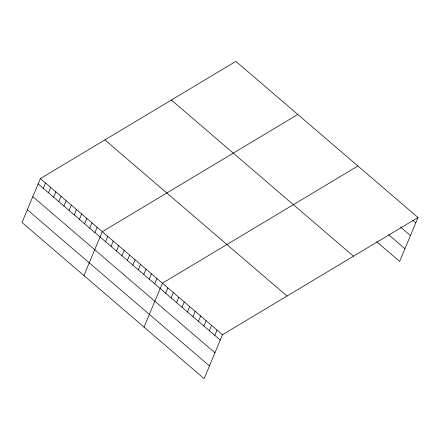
<?xml version="1.0" encoding="UTF-8"?>
<svg xmlns="http://www.w3.org/2000/svg" width="440" height="440" viewBox="0 0 440 440"><rect width="100%" height="100%" fill="white"/><g stroke="black" fill="none" stroke-linecap="round" stroke-linejoin="round"><path stroke-width="0.66" d="M40.37 178.574L22 222.481L204.127 378.642L222.497 334.73L418 217.52L235.873 61.358L40.37 178.574L222.497 334.73M43.296 188.342L45.529 182.996M48.455 192.764L50.688 187.424M53.614 197.186L55.847 191.846M58.773 201.614L61.012 196.273M63.932 206.036L66.171 200.695M69.097 210.463L71.33 205.117M74.255 214.885L76.489 209.545M79.415 219.313L81.647 213.966M84.574 223.735L86.812 218.394M89.738 228.162L91.971 222.816M94.897 232.584L97.13 227.244M83.925 275.578L102.289 231.666L297.798 114.455M105.523 241.692L107.756 236.352M110.985 246.378L113.218 241.038M116.446 251.064L118.684 245.718M121.913 255.75L124.146 250.404M127.375 260.43L129.613 255.09M132.842 265.117L135.075 259.776M138.303 269.803L140.536 264.462M143.77 274.489L146.003 269.143M149.232 279.169L151.465 273.829M154.693 283.855L156.931 278.514M144.029 327.107L162.393 283.201L357.896 165.985M165.621 293.227L167.86 287.881M171.089 297.908L173.322 292.567M176.55 302.594L178.783 297.253M182.017 307.28L184.25 301.939M187.479 311.966L189.712 306.62M192.94 316.652L195.179 311.305M198.407 321.332L200.64 315.992M203.869 326.018L206.107 320.678M209.336 330.704L211.569 325.358M214.797 335.39L217.03 330.044M418 217.52L399.63 261.426L376.783 241.835M412.786 220.303L415.767 222.86M400.505 227.068L410.443 235.587M388.564 234.647L404.954 248.699M171.358 100.04L353.485 256.196M104.885 139.893L287.012 296.048M38.132 183.915L220.264 340.07M32.808 196.642L214.94 352.798M27.324 209.754L209.451 365.915"/></g></svg>
